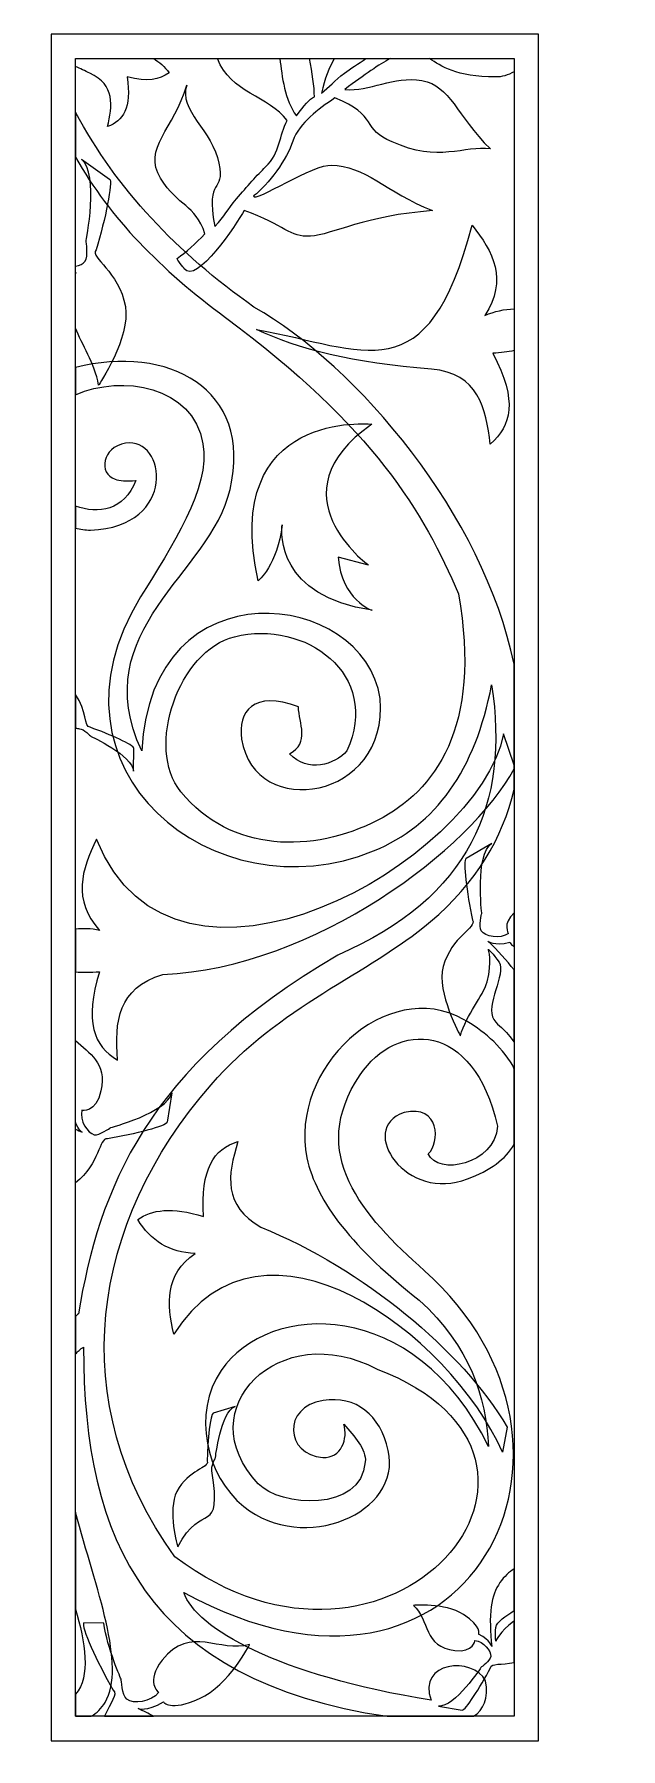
# Model space of a CAD drawing. Header units: centimetres. Extents: x -25 to 43, y -101 to 97.
import ezdxf

# ---------------------------------------------------------------- set-up
doc = ezdxf.new("R2010")
doc.units = ezdxf.units.CM
doc.header["$MEASUREMENT"] = 0
doc.layers.add('layer 1', color=7, linetype='Continuous')

msp = doc.modelspace()

# ---------------------------------------------------------------- linework, layer by layer
at = {"layer": 'layer 1', "color": 225}
msp.add_lwpolyline([(-22.8363, -99.61016), (33.32534, -99.61016), (33.32534, 96.95562), (-22.8363, 96.95562), (-22.8363, -99.61016)], close=True, dxfattribs=at)
at = {"layer": 'layer 1', "color": 7}
msp.add_open_spline([(30.51725, 94.14754), (30.51725, 94.14754), (-20.02824, 94.14754), (-20.02824, 94.14754), (-20.02824, 94.14754), (-20.02824, 94.14754), (-20.02824, -96.80208), (-20.02824, -96.80208), (-20.02824, -96.80208), (-20.02824, -96.80208), (30.51725, -96.80208), (30.51725, -96.80208), (30.51725, -96.80208), (30.51725, -96.80208), (30.51725, 94.14754), (30.51725, 94.14754)], degree=3, knots=[0, 0, 0, 0, 0.2, 0.2, 0.2, 0.2, 0.4, 0.4, 0.4, 0.4, 0.6, 0.6, 0.6, 0.6, 1, 1, 1, 1], dxfattribs=at)
at = {"layer": 'layer 1', "color": 225}
for points, knots in [([(-20.02824, 93.24965), (-19.4975, 92.99173), (-18.94476, 92.73339), (-18.36893, 92.47447), (-18.36893, 92.47447), (-15.45212, 91.12315), (-15.78759, 88.70538), (-16.32292, 86.31641), (-16.32292, 86.31641), (-14.56899, 87.01971), (-13.55195, 88.39521), (-14.07612, 92.06938), (-14.07612, 92.06938), (-11.6888, 91.35806), (-10.39014, 91.74698), (-9.2439, 92.5345), (-9.2439, 92.5345), (-9.74186, 93.23659), (-10.35439, 93.78175), (-11.06281, 94.14754), (-11.06281, 94.14754), (-11.06281, 94.14754), (-20.02824, 94.14754), (-20.02824, 94.14754), (-20.02824, 94.14754), (-20.02824, 94.14754), (-20.02824, 93.24965), (-20.02824, 93.24965)], [0, 0, 0, 0, 0.125, 0.125, 0.125, 0.125, 0.25, 0.25, 0.25, 0.25, 0.375, 0.375, 0.375, 0.375, 0.5, 0.5, 0.5, 0.5, 0.625, 0.625, 0.625, 0.625, 0.75, 0.75, 0.75, 0.75, 1, 1, 1, 1]), ([(13.43714, 94.14754), (12.5497, 93.56417), (11.68895, 92.98057), (10.9568, 92.49503), (10.9568, 92.49503), (9.85614, 91.62816), (9.20437, 90.84265), (8.31791, 90.19238), (8.31791, 90.19238), (8.67294, 91.8589), (9.19642, 93.13292), (9.78923, 94.14754), (9.78923, 94.14754), (9.78923, 94.14754), (6.94384, 94.14754), (6.94384, 94.14754), (6.94384, 94.14754), (7.25302, 92.51945), (7.50807, 90.96167), (7.50112, 89.75792), (7.50112, 89.75792), (6.9468, 89.4866), (6.29716, 88.75832), (5.42623, 87.55311), (5.42623, 87.55311), (4.09899, 89.37705), (3.74719, 92.07847), (3.53054, 94.14754), (3.53054, 94.14754), (3.53054, 94.14754), (-3.66402, 94.14754), (-3.66402, 94.14754), (-3.66402, 94.14754), (-2.17773, 90.22492), (2.23286, 89.80665), (4.38145, 87.02828), (4.38145, 87.02828), (3.43952, 85.31787), (3.59002, 83.32266), (1.86858, 81.68061), (1.86858, 81.68061), (0.91995, 80.77188), (-0.24285, 79.42981), (-1.47374, 78.00953), (-1.47374, 78.00953), (-2.6319, 76.6719), (-2.74548, 76.09611), (-3.97502, 74.82699), (-3.97502, 74.82699), (-5.08355, 80.78171), (-2.78835, 78.42193), (-3.49533, 82.10368), (-3.49533, 82.10368), (-4.20525, 85.78952), (-8.20717, 88.27198), (-7.21192, 91.0894), (-7.21192, 91.0894), (-8.68192, 86.07161), (-12.32194, 83.77976), (-10.22801, 80.3864), (-10.22801, 80.3864), (-8.13733, 77.00135), (-6.28523, 77.45548), (-5.10643, 73.96829), (-5.10643, 73.96829), (-6.20239, 72.83743), (-7.29089, 71.83498), (-8.30802, 71.14613), (-8.30802, 71.14613), (-8.43728, 71.0574), (-7.58204, 70.08173), (-7.49355, 69.95041), (-7.49355, 69.95041), (-6.17082, 68.02782), (-1.42409, 75.137), (-0.59358, 76.65049), (-0.59358, 76.65049), (4.1538, 74.95306), (4.639, 73.53399), (7.0469, 73.6955), (7.0469, 73.6955), (9.54429, 73.86359), (13.40354, 76.10022), (21.12857, 76.63967), (21.12857, 76.63967), (15.76874, 78.79122), (13.25525, 81.88068), (9.42077, 81.86413), (9.42077, 81.86413), (7.68656, 82.13395), (0.43713, 77.45054), (0.48911, 78.33621), (0.48911, 78.33621), (2.19668, 79.61578), (4.40784, 82.63003), (5.00044, 84.64905), (5.00044, 84.64905), (5.88419, 86.84994), (7.87305, 88.28055), (9.87476, 89.61855), (9.87476, 89.61855), (14.83304, 87.70422), (12.99902, 85.86984), (16.45681, 84.5778), (16.45681, 84.5778), (21.80772, 82.10426), (24.7868, 84.18049), (27.79321, 83.74194), (27.79321, 83.74194), (23.82928, 87.66726), (23.20756, 91.02424), (19.89525, 91.62458), (19.89525, 91.62458), (16.58709, 92.22486), (13.8871, 90.27792), (10.99554, 90.60049), (10.99554, 90.60049), (13.33003, 92.35843), (14.98162, 93.47875), (16.21783, 94.14754), (16.21783, 94.14754), (16.21783, 94.14754), (13.43714, 94.14754), (13.43714, 94.14754)], [0, 0, 0, 0, 0.03125, 0.03125, 0.03125, 0.03125, 0.0625, 0.0625, 0.0625, 0.0625, 0.09375, 0.09375, 0.09375, 0.09375, 0.125, 0.125, 0.125, 0.125, 0.15625, 0.15625, 0.15625, 0.15625, 0.1875, 0.1875, 0.1875, 0.1875, 0.21875, 0.21875, 0.21875, 0.21875, 0.25, 0.25, 0.25, 0.25, 0.28125, 0.28125, 0.28125, 0.28125, 0.3125, 0.3125, 0.3125, 0.3125, 0.34375, 0.34375, 0.34375, 0.34375, 0.375, 0.375, 0.375, 0.375, 0.40625, 0.40625, 0.40625, 0.40625, 0.4375, 0.4375, 0.4375, 0.4375, 0.46875, 0.46875, 0.46875, 0.46875, 0.5, 0.5, 0.5, 0.5, 0.53125, 0.53125, 0.53125, 0.53125, 0.5625, 0.5625, 0.5625, 0.5625, 0.59375, 0.59375, 0.59375, 0.59375, 0.625, 0.625, 0.625, 0.625, 0.65625, 0.65625, 0.65625, 0.65625, 0.6875, 0.6875, 0.6875, 0.6875, 0.71875, 0.71875, 0.71875, 0.71875, 0.75, 0.75, 0.75, 0.75, 0.78125, 0.78125, 0.78125, 0.78125, 0.8125, 0.8125, 0.8125, 0.8125, 0.84375, 0.84375, 0.84375, 0.84375, 0.875, 0.875, 0.875, 0.875, 0.90625, 0.90625, 0.90625, 0.90625, 0.9375, 0.9375, 0.9375, 0.9375, 1, 1, 1, 1]), ([(28.38098, 92.04619), (29.07847, 92.01394), (29.78316, 92.25166), (30.51725, 92.63964), (30.51725, 92.63964), (30.51725, 92.63964), (30.51725, 94.14754), (30.51725, 94.14754), (30.51725, 94.14754), (30.51725, 94.14754), (20.78193, 94.14754), (20.78193, 94.14754), (20.78193, 94.14754), (22.06889, 93.28404), (23.84303, 92.06002), (28.38098, 92.04619)], [0, 0, 0, 0, 0.2, 0.2, 0.2, 0.2, 0.4, 0.4, 0.4, 0.4, 0.6, 0.6, 0.6, 0.6, 1, 1, 1, 1]), ([(20.97335, -94.94587), (19.23978, -90.49686), (25.84541, -89.86187), (27.23127, -92.72136), (27.23127, -92.72136), (27.60327, -94.75874), (26.98316, -96.07034), (25.84665, -96.80208), (25.84665, -96.80208), (25.84665, -96.80208), (15.87305, -96.80208), (15.87305, -96.80208), (15.87305, -96.80208), (-11.73628, -92.69726), (-19.15683, -76.54085), (-19.09342, -54.25985), (-19.09342, -54.25985), (-19.46351, -54.50589), (-19.76968, -54.77046), (-20.02824, -55.05667), (-20.02824, -55.05667), (-20.02824, -55.05667), (-20.02824, -50.73477), (-20.02824, -50.73477), (-20.02824, -50.73477), (-19.92023, -50.63691), (-19.81041, -50.54035), (-19.69777, -50.44582), (-19.69777, -50.44582), (-17.26712, -36.14341), (-12.04818, -22.1556), (10.19853, -9.12398), (10.19853, -9.12398), (25.4919, -2.45047), (30.0146, 8.35664), (27.92752, 22.02489), (27.92752, 22.02489), (26.06148, 12.20296), (21.52389, 5.82251), (14.32053, 2.88603), (14.32053, 2.88603), (-4.06579, -4.60709), (-24.78093, 12.23193), (-12.53332, 32.13824), (-12.53332, 32.13824), (-8.96434, 37.93669), (-4.45076, 44.69134), (-5.33824, 49.78693), (-5.33824, 49.78693), (-6.50084, 56.45599), (-14.65705, 57.79736), (-20.02824, 55.42946), (-20.02824, 55.42946), (-20.02824, 55.42946), (-20.02824, 58.58089), (-20.02824, 58.58089), (-20.02824, 58.58089), (-9.42911, 61.22861), (0.46918, 56.2236), (-2.21549, 44.53405), (-2.21549, 44.53405), (-4.47642, 34.68893), (-18.86161, 28.45584), (-12.39589, 14.39766), (-12.39589, 14.39766), (-11.36187, 36.0541), (13.30555, 32.93466), (15.06396, 20.4362), (15.06396, 20.4362), (16.13275, 8.71677), (0.56784, 6.30185), (-0.88261, 15.77277), (-0.88261, 15.77277), (-1.35532, 18.86075), (0.46352, 21.46939), (5.67501, 19.48248), (5.67501, 19.48248), (5.67501, 17.57754), (7.06088, 15.34972), (4.64265, 14.0781), (4.64265, 14.0781), (6.72476, 11.85442), (9.85662, 12.80814), (11.24248, 14.39766), (11.24248, 14.39766), (15.2701, 23.22532), (6.42589, 29.57679), (-1.69724, 27.56422), (-1.69724, 27.56422), (-8.09838, 25.97801), (-12.04984, 14.82733), (-7.87651, 9.69035), (-7.87651, 9.69035), (-2.14263, 2.63187), (7.36305, 2.59379), (14.81643, 6.42686), (14.81643, 6.42686), (21.34672, 9.78556), (26.85459, 17.01955), (24.10521, 32.5141), (24.10521, 32.5141), (20.10077, 41.81281), (14.45547, 51.61157), (-2.75857, 64.34515), (-2.75857, 64.34515), (-10.21168, 69.86014), (-16.0245, 75.7379), (-20.02824, 82.79529), (-20.02824, 82.79529), (-20.02824, 82.79529), (-20.02824, 87.9864), (-20.02824, 87.9864), (-20.02824, 87.9864), (-15.19637, 78.9886), (-8.38941, 71.8647), (0.5372, 65.53812), (0.5372, 65.53812), (12.48928, 58.73885), (27.00768, 41.55665), (30.51725, 24.3858), (30.51725, 24.3858), (30.51725, 24.3858), (30.51725, 9.94704), (30.51725, 9.94704), (30.51725, 9.94704), (29.20139, 4.39702), (26.16803, -0.81036), (20.87318, -5.26359), (20.87318, -5.26359), (13.62097, -11.36339), (3.44057, -14.96714), (-4.40439, -24.06386), (-4.40439, -24.06386), (-18.30031, -39.95578), (-21.43714, -60.61794), (-8.56862, -78.41813), (-8.56862, -78.41813), (16.35793, -97.3285), (41.83337, -67.10684), (14.72205, -56.80308), (14.72205, -56.80308), (3.55896, -50.82747), (-7.13722, -61.41105), (1.02979, -70.01435), (1.02979, -70.01435), (3.55896, -72.67846), (12.9032, -73.35566), (13.36847, -67.49098), (13.36847, -67.49098), (13.4852, -66.01073), (12.10927, -64.58927), (10.89395, -63.1587), (10.89395, -63.1587), (11.40475, -64.79458), (10.60584, -67.11512), (8.48896, -66.97273), (8.48896, -66.97273), (4.15172, -66.68214), (3.73778, -61.15523), (8.51628, -60.41925), (8.51628, -60.41925), (12.26988, -59.84139), (15.1037, -62.05928), (16.02264, -66.18045), (16.02264, -66.18045), (17.62459, -73.3598), (6.29757, -78.19212), (-0.63838, -72.63127), (-0.63838, -72.63127), (-5.00874, -69.12769), (-6.57757, -61.85893), (-3.23709, -56.96783), (-3.23709, -56.96783), (2.22359, -48.97219), (19.06427, -48.42662), (27.58478, -65.70276), (27.58478, -65.70276), (27.23127, -59.98131), (25.4919, -54.25985), (19.58748, -48.85712), (19.58748, -48.85712), (12.09023, -43.04625), (7.67599, -37.50941), (6.64445, -32.4784), (6.64445, -32.4784), (4.53254, -22.18209), (15.82561, -11.53228), (24.70128, -16.53017), (24.70128, -16.53017), (26.87777, -17.75543), (28.92759, -19.45506), (30.36313, -21.83935), (30.36313, -21.83935), (30.41658, -21.97882), (30.4675, -22.11704), (30.51725, -22.25467), (30.51725, -22.25467), (30.51725, -22.25467), (30.51725, -30.94027), (30.51725, -30.94027), (30.51725, -30.94027), (29.52558, -32.62386), (27.76133, -33.94238), (25.14916, -34.87179), (25.14916, -34.87179), (18.19582, -37.73211), (12.28644, -29.15033), (17.84811, -27.24208), (17.84811, -27.24208), (22.01234, -26.28836), (22.01234, -30.73903), (20.62564, -32.01148), (20.62564, -32.01148), (21.6638, -34.55223), (28.27523, -33.28144), (28.61714, -28.83243), (28.61714, -28.83243), (25.81974, -16.66015), (16.99043, -16.64359), (12.75915, -22.92387), (12.75915, -22.92387), (6.64942, -31.99161), (13.04312, -39.11797), (20.19597, -45.47441), (20.19597, -45.47441), (42.80695, -65.56865), (25.50598, -100.53321), (-7.53625, -82.54924), (-7.53625, -82.54924), (-6.14459, -86.68034), (3.24519, -92.08638), (20.97335, -94.94587)], [0, 0, 0, 0, 0.016949153, 0.016949153, 0.016949153, 0.016949153, 0.033898305, 0.033898305, 0.033898305, 0.033898305, 0.050847458, 0.050847458, 0.050847458, 0.050847458, 0.06779661, 0.06779661, 0.06779661, 0.06779661, 0.084745763, 0.084745763, 0.084745763, 0.084745763, 0.101694915, 0.101694915, 0.101694915, 0.101694915, 0.118644068, 0.118644068, 0.118644068, 0.118644068, 0.13559322, 0.13559322, 0.13559322, 0.13559322, 0.152542373, 0.152542373, 0.152542373, 0.152542373, 0.169491525, 0.169491525, 0.169491525, 0.169491525, 0.186440678, 0.186440678, 0.186440678, 0.186440678, 0.203389831, 0.203389831, 0.203389831, 0.203389831, 0.220338983, 0.220338983, 0.220338983, 0.220338983, 0.237288136, 0.237288136, 0.237288136, 0.237288136, 0.254237288, 0.254237288, 0.254237288, 0.254237288, 0.271186441, 0.271186441, 0.271186441, 0.271186441, 0.288135593, 0.288135593, 0.288135593, 0.288135593, 0.305084746, 0.305084746, 0.305084746, 0.305084746, 0.322033898, 0.322033898, 0.322033898, 0.322033898, 0.338983051, 0.338983051, 0.338983051, 0.338983051, 0.355932203, 0.355932203, 0.355932203, 0.355932203, 0.372881356, 0.372881356, 0.372881356, 0.372881356, 0.389830508, 0.389830508, 0.389830508, 0.389830508, 0.406779661, 0.406779661, 0.406779661, 0.406779661, 0.423728814, 0.423728814, 0.423728814, 0.423728814, 0.440677966, 0.440677966, 0.440677966, 0.440677966, 0.457627119, 0.457627119, 0.457627119, 0.457627119, 0.474576271, 0.474576271, 0.474576271, 0.474576271, 0.491525424, 0.491525424, 0.491525424, 0.491525424, 0.508474576, 0.508474576, 0.508474576, 0.508474576, 0.525423729, 0.525423729, 0.525423729, 0.525423729, 0.542372881, 0.542372881, 0.542372881, 0.542372881, 0.559322034, 0.559322034, 0.559322034, 0.559322034, 0.576271186, 0.576271186, 0.576271186, 0.576271186, 0.593220339, 0.593220339, 0.593220339, 0.593220339, 0.610169492, 0.610169492, 0.610169492, 0.610169492, 0.627118644, 0.627118644, 0.627118644, 0.627118644, 0.644067797, 0.644067797, 0.644067797, 0.644067797, 0.661016949, 0.661016949, 0.661016949, 0.661016949, 0.677966102, 0.677966102, 0.677966102, 0.677966102, 0.694915254, 0.694915254, 0.694915254, 0.694915254, 0.711864407, 0.711864407, 0.711864407, 0.711864407, 0.728813559, 0.728813559, 0.728813559, 0.728813559, 0.745762712, 0.745762712, 0.745762712, 0.745762712, 0.762711864, 0.762711864, 0.762711864, 0.762711864, 0.779661017, 0.779661017, 0.779661017, 0.779661017, 0.796610169, 0.796610169, 0.796610169, 0.796610169, 0.813559322, 0.813559322, 0.813559322, 0.813559322, 0.830508475, 0.830508475, 0.830508475, 0.830508475, 0.847457627, 0.847457627, 0.847457627, 0.847457627, 0.86440678, 0.86440678, 0.86440678, 0.86440678, 0.881355932, 0.881355932, 0.881355932, 0.881355932, 0.898305085, 0.898305085, 0.898305085, 0.898305085, 0.915254237, 0.915254237, 0.915254237, 0.915254237, 0.93220339, 0.93220339, 0.93220339, 0.93220339, 0.949152542, 0.949152542, 0.949152542, 0.949152542, 0.966101695, 0.966101695, 0.966101695, 0.966101695, 1, 1, 1, 1]), ([(-19.34318, 82.56774), (-17.24213, 80.90931), (-18.81718, 73.10514), (-18.81718, 73.10514), (-18.81718, 73.10514), (-18.81718, 73.10514), (-18.50394, 71.3539), (-18.93529, 70.79527), (-18.93529, 70.79527), (-19.1451, 70.52359), (-19.54878, 70.33084), (-20.02824, 70.23609), (-20.02824, 70.23609), (-20.02824, 70.23609), (-20.02824, 69.44396), (-20.02824, 69.44396), (-20.02824, 69.44396), (-19.96995, 69.47178), (-19.94216, 69.49141), (-19.94216, 69.49141), (-19.94216, 69.49141), (-19.97087, 69.46867), (-19.99957, 69.44586), (-20.02824, 69.423), (-20.02824, 69.423), (-20.02824, 69.423), (-20.02824, 63.10738), (-20.02824, 63.10738), (-20.02824, 63.10738), (-19.34908, 61.2709), (-17.81124, 59.07278), (-17.3601, 56.55041), (-17.3601, 56.55041), (-17.3601, 56.55041), (-13.64599, 62.03536), (-14.28329, 65.60238), (-14.28329, 65.60238), (-15.01997, 69.71723), (-18.37576, 71.1819), (-17.65615, 72.11368), (-17.65615, 72.11368), (-16.5933, 75.65213), (-15.68634, 79.99114), (-16.09996, 80.28257), (-16.09996, 80.28257), (-16.09996, 80.28257), (-19.34318, 82.56774), (-19.34318, 82.56774)], [0, 0, 0, 0, 0.076923077, 0.076923077, 0.076923077, 0.076923077, 0.153846154, 0.153846154, 0.153846154, 0.153846154, 0.230769231, 0.230769231, 0.230769231, 0.230769231, 0.307692308, 0.307692308, 0.307692308, 0.307692308, 0.384615385, 0.384615385, 0.384615385, 0.384615385, 0.461538462, 0.461538462, 0.461538462, 0.461538462, 0.538461538, 0.538461538, 0.538461538, 0.538461538, 0.615384615, 0.615384615, 0.615384615, 0.615384615, 0.692307692, 0.692307692, 0.692307692, 0.692307692, 0.769230769, 0.769230769, 0.769230769, 0.769230769, 0.846153846, 0.846153846, 0.846153846, 0.846153846, 1, 1, 1, 1]), ([(0.84563, 62.93845), (5.58557, 60.68412), (11.95631, 59.09943), (20.98704, 58.39532), (20.98704, 58.39532), (26.40951, 57.91093), (27.25857, 53.86549), (27.77268, 49.75143), (27.77268, 49.75143), (30.16563, 51.87613), (30.99938, 54.65061), (28.06109, 60.20656), (28.06109, 60.20656), (28.98753, 60.25774), (29.79946, 60.36365), (30.51725, 60.518), (30.51725, 60.518), (30.51725, 60.518), (30.51725, 65.31168), (30.51725, 65.31168), (30.51725, 65.31168), (29.41116, 65.29611), (28.28004, 65.05156), (27.14656, 64.56395), (27.14656, 64.56395), (29.82796, 68.69987), (28.09466, 71.90415), (25.67408, 74.96926), (25.67408, 74.96926), (20.54754, 55.37875), (13.39756, 60.7004), (0.84563, 62.93845)], [0, 0, 0, 0, 0.111111111, 0.111111111, 0.111111111, 0.111111111, 0.222222222, 0.222222222, 0.222222222, 0.222222222, 0.333333333, 0.333333333, 0.333333333, 0.333333333, 0.444444444, 0.444444444, 0.444444444, 0.444444444, 0.555555556, 0.555555556, 0.555555556, 0.555555556, 0.666666667, 0.666666667, 0.666666667, 0.666666667, 0.777777778, 0.777777778, 0.777777778, 0.777777778, 1, 1, 1, 1]), ([(10.2442, 36.7373), (10.2442, 36.7373), (13.74453, 35.80624), (13.74453, 35.80624), (13.74453, 35.80624), (13.74453, 35.80624), (2.51873, 43.94393), (14.13757, 52.04799), (14.13757, 52.04799), (14.13757, 52.04799), (-3.3129, 53.85037), (1.00696, 33.9864), (1.00696, 33.9864), (1.00696, 33.9864), (3.26045, 35.85501), (3.77844, 40.43153), (3.77844, 40.43153), (3.66907, 39.50918), (3.17024, 32.25652), (14.15552, 30.60114), (14.15552, 30.60114), (14.15552, 30.60114), (10.61567, 31.7736), (10.2442, 36.7373)], [0, 0, 0, 0, 0.142857143, 0.142857143, 0.142857143, 0.142857143, 0.285714286, 0.285714286, 0.285714286, 0.285714286, 0.428571429, 0.428571429, 0.428571429, 0.428571429, 0.571428571, 0.571428571, 0.571428571, 0.571428571, 0.714285714, 0.714285714, 0.714285714, 0.714285714, 1, 1, 1, 1]), ([(-20.02824, 42.60862), (-17.41168, 41.62415), (-14.3932, 42.12336), (-13.08634, 45.54819), (-13.08634, 45.54819), (-14.16258, 45.45878), (-14.94327, 45.50183), (-15.4698, 45.68976), (-15.4698, 45.68976), (-17.39047, 46.37442), (-17.00054, 49.397), (-14.2611, 49.84488), (-14.2611, 49.84488), (-9.59022, 50.60901), (-8.15302, 40.24978), (-18.30031, 39.82342), (-18.30031, 39.82342), (-18.89972, 39.86272), (-19.47627, 39.94967), (-20.02824, 40.07856), (-20.02824, 40.07856), (-20.02824, 40.07856), (-20.02824, 42.60862), (-20.02824, 42.60862)], [0, 0, 0, 0, 0.142857143, 0.142857143, 0.142857143, 0.142857143, 0.285714286, 0.285714286, 0.285714286, 0.285714286, 0.428571429, 0.428571429, 0.428571429, 0.428571429, 0.571428571, 0.571428571, 0.571428571, 0.571428571, 0.714285714, 0.714285714, 0.714285714, 0.714285714, 1, 1, 1, 1]), ([(-13.35215, 12.07285), (-13.41802, 13.86682), (-18.26619, 16.10414), (-18.26619, 16.10414), (-18.26619, 16.10414), (-18.26619, 16.10414), (-19.09015, 16.96709), (-19.56333, 16.95476), (-19.56333, 16.95476), (-19.72438, 16.98263), (-19.87797, 17.0102), (-20.02824, 17.03764), (-20.02824, 17.03764), (-20.02824, 17.03764), (-20.02824, 20.9205), (-20.02824, 20.9205), (-20.02824, 20.9205), (-18.68987, 19.05155), (-19.0546, 17.1066), (-18.3432, 17.12518), (-18.3432, 17.12518), (-16.00694, 16.29954), (-13.29905, 15.07253), (-13.30506, 14.73325), (-13.30506, 14.73325), (-13.30506, 14.73325), (-13.35215, 12.07285), (-13.35215, 12.07285)], [0, 0, 0, 0, 0.125, 0.125, 0.125, 0.125, 0.25, 0.25, 0.25, 0.25, 0.375, 0.375, 0.375, 0.375, 0.5, 0.5, 0.5, 0.5, 0.625, 0.625, 0.625, 0.625, 0.75, 0.75, 0.75, 0.75, 1, 1, 1, 1]), ([(30.51725, 12.32977), (25.64668, 3.19932), (7.53015, -10.60941), (-9.96028, -11.34932), (-9.96028, -11.34932), (-15.17342, -12.93884), (-15.52775, -16.7537), (-15.17342, -21.20271), (-15.17342, -21.20271), (-17.95757, -19.61402), (-19.00152, -16.7537), (-17.26712, -11.03224), (-17.26712, -11.03224), (-18.28854, -11.10991), (-19.20531, -11.1113), (-20.02824, -11.046), (-20.02824, -11.046), (-20.02824, -11.046), (-20.02824, -6.11817), (-20.02824, -6.11817), (-20.02824, -6.11817), (-19.14691, -6.02444), (-18.22332, -6.07002), (-17.26712, -6.2645), (-17.26712, -6.2645), (-20.39318, -2.76837), (-19.34923, 0.72858), (-17.60986, 4.22388), (-17.60986, 4.22388), (-8.54957, -18.35399), (26.43154, 1.66905), (29.31007, 16.36139), (29.31007, 16.36139), (29.31007, 16.36139), (30.51725, 12.75065), (30.51725, 12.75065), (30.51725, 12.75065), (30.51725, 12.75065), (30.51725, 12.32977), (30.51725, 12.32977)], [0, 0, 0, 0, 0.090909091, 0.090909091, 0.090909091, 0.090909091, 0.181818182, 0.181818182, 0.181818182, 0.181818182, 0.272727273, 0.272727273, 0.272727273, 0.272727273, 0.363636364, 0.363636364, 0.363636364, 0.363636364, 0.454545455, 0.454545455, 0.454545455, 0.454545455, 0.545454545, 0.545454545, 0.545454545, 0.545454545, 0.636363636, 0.636363636, 0.636363636, 0.636363636, 0.727272727, 0.727272727, 0.727272727, 0.727272727, 0.818181818, 0.818181818, 0.818181818, 0.818181818, 1, 1, 1, 1]), ([(27.93437, 3.7468), (26.01137, 2.47806), (26.79191, -4.32976), (26.79191, -4.32976), (26.79191, -4.32976), (26.79191, -4.32976), (26.39533, -5.80871), (26.72443, -6.3193), (26.72443, -6.3193), (27.16355, -7.00046), (28.89643, -7.2796), (29.86507, -6.6371), (29.86507, -6.6371), (29.86507, -6.6371), (29.11888, -5.5216), (30.51725, -4.23739), (30.51725, -4.23739), (30.51725, -4.23739), (30.51725, -8.13222), (30.51725, -8.13222), (30.51725, -8.13222), (30.10936, -7.90217), (30.04205, -7.64415), (30.04205, -7.64415), (30.04205, -7.64415), (28.15757, -8.0727), (27.49265, -7.51104), (27.49265, -7.51104), (27.49265, -7.51104), (28.61753, -8.56941), (29.6976, -9.74629), (30.51725, -10.82546), (30.51725, -10.82546), (30.51725, -10.82546), (30.51725, -19.15069), (30.51725, -19.15069), (30.51725, -19.15069), (29.08427, -17.11353), (28.81373, -17.51775), (28.18061, -16.53557), (28.18061, -16.53557), (27.15158, -14.93921), (29.63606, -11.25501), (28.78565, -9.93574), (28.78565, -9.93574), (28.12722, -8.9143), (27.55363, -8.44264), (27.55363, -8.44264), (27.55363, -8.44264), (27.55363, -8.44264), (28.02808, -9.86145), (27.40373, -12.19003), (27.40373, -12.19003), (26.94702, -13.88937), (25.00704, -15.90587), (24.3328, -18.42039), (24.3328, -18.42039), (24.3328, -18.42039), (21.54838, -13.44522), (22.35554, -10.43276), (22.35554, -10.43276), (23.28795, -6.95774), (26.27283, -5.94685), (25.72379, -5.09519), (25.72379, -5.09519), (25.07083, -1.98301), (24.61006, 1.80432), (24.98606, 2.02403), (24.98606, 2.02403), (24.98606, 2.02403), (27.93437, 3.7468), (27.93437, 3.7468)], [0, 0, 0, 0, 0.052631579, 0.052631579, 0.052631579, 0.052631579, 0.105263158, 0.105263158, 0.105263158, 0.105263158, 0.157894737, 0.157894737, 0.157894737, 0.157894737, 0.210526316, 0.210526316, 0.210526316, 0.210526316, 0.263157895, 0.263157895, 0.263157895, 0.263157895, 0.315789474, 0.315789474, 0.315789474, 0.315789474, 0.368421053, 0.368421053, 0.368421053, 0.368421053, 0.421052632, 0.421052632, 0.421052632, 0.421052632, 0.473684211, 0.473684211, 0.473684211, 0.473684211, 0.526315789, 0.526315789, 0.526315789, 0.526315789, 0.578947368, 0.578947368, 0.578947368, 0.578947368, 0.631578947, 0.631578947, 0.631578947, 0.631578947, 0.684210526, 0.684210526, 0.684210526, 0.684210526, 0.736842105, 0.736842105, 0.736842105, 0.736842105, 0.789473684, 0.789473684, 0.789473684, 0.789473684, 0.842105263, 0.842105263, 0.842105263, 0.842105263, 0.894736842, 0.894736842, 0.894736842, 0.894736842, 1, 1, 1, 1]), ([(-8.93947, -24.98608), (-9.41489, -27.24032), (-16.03487, -29.00994), (-16.03487, -29.00994), (-16.03487, -29.00994), (-16.03487, -29.00994), (-17.26545, -29.92112), (-17.86114, -29.80211), (-17.86114, -29.80211), (-18.65586, -29.64329), (-19.55086, -28.1334), (-19.30821, -26.99665), (-19.30821, -26.99665), (-19.30821, -26.99665), (-17.64988, -27.35758), (-17.09286, -24.74828), (-17.09286, -24.74828), (-16.39116, -21.46126), (-18.46242, -20.45409), (-20.02824, -18.93701), (-20.02824, -18.93701), (-20.02824, -18.93701), (-20.02824, -28.35105), (-20.02824, -28.35105), (-20.02824, -28.35105), (-19.68844, -29.28878), (-19.25154, -29.52429), (-19.25154, -29.52429), (-19.25154, -29.52429), (-19.50786, -29.40347), (-19.76733, -29.28551), (-20.02824, -29.17117), (-20.02824, -29.17117), (-20.02824, -29.17117), (-20.02824, -35.33066), (-20.02824, -35.33066), (-20.02824, -35.33066), (-17.19787, -33.19036), (-17.34227, -30.08708), (-16.35542, -30.28431), (-16.35542, -30.28431), (-13.22054, -29.75085), (-9.52798, -28.79106), (-9.46142, -28.36069), (-9.46142, -28.36069), (-9.46142, -28.36069), (-8.93947, -24.98608), (-8.93947, -24.98608)], [0, 0, 0, 0, 0.076923077, 0.076923077, 0.076923077, 0.076923077, 0.153846154, 0.153846154, 0.153846154, 0.153846154, 0.230769231, 0.230769231, 0.230769231, 0.230769231, 0.307692308, 0.307692308, 0.307692308, 0.307692308, 0.384615385, 0.384615385, 0.384615385, 0.384615385, 0.461538462, 0.461538462, 0.461538462, 0.461538462, 0.538461538, 0.538461538, 0.538461538, 0.538461538, 0.615384615, 0.615384615, 0.615384615, 0.615384615, 0.692307692, 0.692307692, 0.692307692, 0.692307692, 0.769230769, 0.769230769, 0.769230769, 0.769230769, 0.846153846, 0.846153846, 0.846153846, 0.846153846, 1, 1, 1, 1]), ([(29.71922, -63.49441), (24.5, -54.61306), (13.16686, -45.30187), (1.32143, -40.44633), (1.32143, -40.44633), (-3.00083, -37.95933), (-2.53403, -34.48503), (-1.30521, -30.59067), (-1.30521, -30.59067), (-4.11374, -31.436), (-5.63149, -33.77226), (-5.25894, -39.2298), (-5.25894, -39.2298), (-8.91216, -38.09144), (-11.27394, -38.44107), (-12.84224, -39.5749), (-12.84224, -39.5749), (-11.43695, -41.98683), (-9.15509, -43.40657), (-6.23721, -43.48106), (-6.23721, -43.48106), (-9.74198, -45.95703), (-9.52864, -49.28937), (-8.69488, -52.76292), (-8.69488, -52.76292), (1.54222, -36.7001), (23.05362, -52.59586), (29.17102, -66.36314), (29.17102, -66.36314), (29.17102, -66.36314), (29.71922, -63.49441), (29.71922, -63.49441)], [0, 0, 0, 0, 0.111111111, 0.111111111, 0.111111111, 0.111111111, 0.222222222, 0.222222222, 0.222222222, 0.222222222, 0.333333333, 0.333333333, 0.333333333, 0.333333333, 0.444444444, 0.444444444, 0.444444444, 0.444444444, 0.555555556, 0.555555556, 0.555555556, 0.555555556, 0.666666667, 0.666666667, 0.666666667, 0.666666667, 0.777777778, 0.777777778, 0.777777778, 0.777777778, 1, 1, 1, 1]), ([(-1.62257, -61.09595), (-3.30478, -61.72274), (-3.90364, -67.02856), (-3.90364, -67.02856), (-3.90364, -67.02856), (-3.90364, -67.02856), (-4.46362, -68.08212), (-4.30309, -68.52741), (-4.30309, -68.52741), (-3.13659, -76.31788), (-5.47876, -71.83449), (-8.23706, -77.29724), (-8.23706, -77.29724), (-8.23706, -77.29724), (-9.48051, -73.03223), (-8.34037, -70.88612), (-8.34037, -70.88612), (-7.02418, -68.41072), (-4.58081, -68.16557), (-4.84864, -67.42281), (-4.84864, -67.42281), (-4.79973, -64.94543), (-4.48671, -61.98905), (-4.16276, -61.88803), (-4.16276, -61.88803), (-4.16276, -61.88803), (-1.62257, -61.09595), (-1.62257, -61.09595)], [0, 0, 0, 0, 0.125, 0.125, 0.125, 0.125, 0.25, 0.25, 0.25, 0.25, 0.375, 0.375, 0.375, 0.375, 0.5, 0.5, 0.5, 0.5, 0.625, 0.625, 0.625, 0.625, 0.75, 0.75, 0.75, 0.75, 1, 1, 1, 1]), ([(-20.02824, -73.29222), (-17.65644, -82.12155), (-14.14236, -90.97843), (-16.6222, -95.20582), (-16.6222, -95.20582), (-17.02185, -95.88715), (-17.58249, -96.4152), (-18.24306, -96.80208), (-18.24306, -96.80208), (-18.24306, -96.80208), (-20.02824, -96.80208), (-20.02824, -96.80208), (-20.02824, -96.80208), (-20.02824, -96.80208), (-20.02824, -94.23599), (-20.02824, -94.23599), (-20.02824, -94.23599), (-18.24681, -92.29799), (-18.92968, -88.23918), (-20.02824, -84.44162), (-20.02824, -84.44162), (-20.02824, -84.44162), (-20.02824, -73.29222), (-20.02824, -73.29222)], [0, 0, 0, 0, 0.142857143, 0.142857143, 0.142857143, 0.142857143, 0.285714286, 0.285714286, 0.285714286, 0.285714286, 0.428571429, 0.428571429, 0.428571429, 0.428571429, 0.571428571, 0.571428571, 0.571428571, 0.571428571, 0.714285714, 0.714285714, 0.714285714, 0.714285714, 1, 1, 1, 1]), ([(21.78651, -95.61736), (23.6602, -95.82689), (26.73537, -91.13751), (26.73537, -91.13751), (26.73537, -91.13751), (26.73537, -91.13751), (27.75941, -90.41533), (27.81992, -89.9219), (27.81992, -89.9219), (27.90061, -89.2636), (26.95725, -88.1804), (26.01166, -88.07701), (26.01166, -88.07701), (26.01166, -88.07701), (25.86622, -89.45826), (23.69569, -89.22096), (23.69569, -89.22096), (20.0729, -88.82488), (20.81036, -85.6741), (18.90715, -84.02749), (18.90715, -84.02749), (18.90715, -84.02749), (22.50544, -83.67107), (24.6725, -85.07488), (24.6725, -85.07488), (26.83857, -86.47962), (26.42788, -87.35111), (26.42788, -87.35111), (26.42788, -87.35111), (27.83725, -88.06874), (27.96113, -88.77019), (27.96113, -88.77019), (27.96113, -88.77019), (27.76281, -87.14295), (27.71626, -85.42976), (27.87025, -84.17383), (27.87025, -84.17383), (28.15233, -81.87324), (29.41861, -80.54081), (30.51725, -79.80317), (30.51725, -79.80317), (30.51725, -79.80317), (30.51725, -84.62419), (30.51725, -84.62419), (30.51725, -84.62419), (29.54053, -85.27826), (28.50185, -85.88612), (28.4182, -86.56834), (28.4182, -86.56834), (28.29717, -87.55548), (28.41076, -88.15248), (28.41076, -88.15248), (28.41076, -88.15248), (28.41076, -88.15248), (28.85562, -87.01187), (30.4679, -85.87477), (30.4679, -85.87477), (30.48412, -85.86335), (30.50062, -85.85207), (30.51725, -85.84087), (30.51725, -85.84087), (30.51725, -85.84087), (30.51725, -90.58311), (30.51725, -90.58311), (30.51725, -90.58311), (29.02672, -90.90929), (27.87697, -90.65221), (27.8079, -91.21572), (27.8079, -91.21572), (26.5883, -93.51458), (24.8942, -96.13728), (24.5427, -96.07847), (24.5427, -96.07847), (24.5427, -96.07847), (21.78651, -95.61736), (21.78651, -95.61736)], [0, 0, 0, 0, 0.05, 0.05, 0.05, 0.05, 0.1, 0.1, 0.1, 0.1, 0.15, 0.15, 0.15, 0.15, 0.2, 0.2, 0.2, 0.2, 0.25, 0.25, 0.25, 0.25, 0.3, 0.3, 0.3, 0.3, 0.35, 0.35, 0.35, 0.35, 0.4, 0.4, 0.4, 0.4, 0.45, 0.45, 0.45, 0.45, 0.5, 0.5, 0.5, 0.5, 0.55, 0.55, 0.55, 0.55, 0.6, 0.6, 0.6, 0.6, 0.65, 0.65, 0.65, 0.65, 0.7, 0.7, 0.7, 0.7, 0.75, 0.75, 0.75, 0.75, 0.8, 0.8, 0.8, 0.8, 0.85, 0.85, 0.85, 0.85, 0.9, 0.9, 0.9, 0.9, 1, 1, 1, 1]), ([(-16.77151, -86.07081), (-16.36649, -88.97057), (-14.75454, -92.55582), (-14.75454, -92.55582), (-14.75454, -92.55582), (-14.75454, -92.55582), (-14.6703, -94.37074), (-14.11434, -94.82948), (-14.11434, -94.82948), (-13.37256, -95.44147), (-11.31285, -95.133), (-10.44909, -94.05776), (-10.44909, -94.05776), (-10.44909, -94.05776), (-12.02408, -92.80287), (-10.04143, -90.3347), (-10.04143, -90.3347), (-6.7322, -86.21512), (-3.45582, -89.57358), (0.04109, -88.53116), (0.04109, -88.53116), (0.04109, -88.53116), (-2.32918, -93.20757), (-5.73506, -94.76185), (-5.73506, -94.76185), (-9.1413, -96.3142), (-9.88633, -95.13259), (-9.88633, -95.13259), (-9.88633, -95.13259), (-11.86258, -96.29577), (-12.81661, -95.90021), (-12.81661, -95.90021), (-12.81661, -95.90021), (-12.22378, -96.18408), (-11.632, -96.48728), (-11.05604, -96.80208), (-11.05604, -96.80208), (-11.05604, -96.80208), (-16.69098, -96.80208), (-16.69098, -96.80208), (-16.69098, -96.80208), (-15.96383, -95.21571), (-15.13901, -94.25756), (-15.6865, -93.80587), (-15.6865, -93.80587), (-17.54553, -90.52239), (-19.43041, -86.40637), (-19.08443, -86.02256), (-19.08443, -86.02256), (-19.08443, -86.02256), (-16.77151, -86.07081), (-16.77151, -86.07081)], [0, 0, 0, 0, 0.071428571, 0.071428571, 0.071428571, 0.071428571, 0.142857143, 0.142857143, 0.142857143, 0.142857143, 0.214285714, 0.214285714, 0.214285714, 0.214285714, 0.285714286, 0.285714286, 0.285714286, 0.285714286, 0.357142857, 0.357142857, 0.357142857, 0.357142857, 0.428571429, 0.428571429, 0.428571429, 0.428571429, 0.5, 0.5, 0.5, 0.5, 0.571428571, 0.571428571, 0.571428571, 0.571428571, 0.642857143, 0.642857143, 0.642857143, 0.642857143, 0.714285714, 0.714285714, 0.714285714, 0.714285714, 0.785714286, 0.785714286, 0.785714286, 0.785714286, 0.857142857, 0.857142857, 0.857142857, 0.857142857, 1, 1, 1, 1])]:
    msp.add_open_spline(points, degree=3, knots=knots, dxfattribs=at)

doc.saveas('drawing.dxf')
